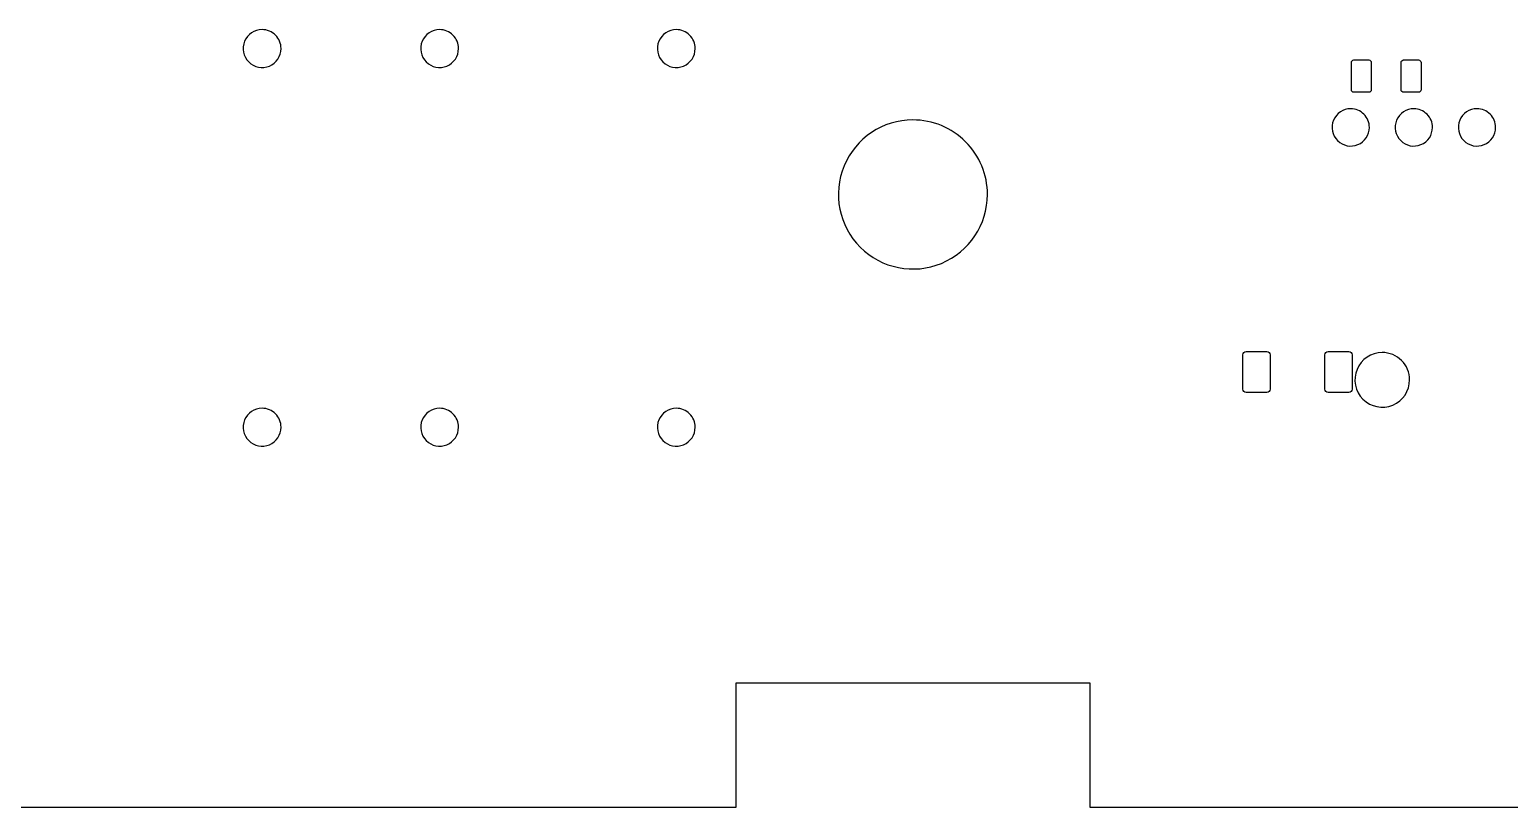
# Model space of a CAD drawing. Extents: x 0 to 449, y -141 to 0.
# Drawn here: x 189.1 to 248.7, y -141.4 to -110.1 of the extents above; entities that cross this region are included whole.
import ezdxf

# ---------------------------------------------------------------- set-up
doc = ezdxf.new("R2010")
doc.units = 0
doc.layers.get('0').update_dxf_attribs({"linetype": 'CONTINUOUS'})

msp = doc.modelspace()

# ---------------------------------------------------------------- linework, layer by layer
at = {"color": 7}
for p, q in [((198.4625, -110.069966), (198.4625, -110.069966)), ((205.606244, -110.069966), (205.606244, -110.069966)), ((215.131252, -110.069966), (215.131252, -110.069966)), ((242.30625, -111.393216), (242.31386, -111.354956)), ((242.31386, -111.354956), (242.33553, -111.322506)), ((242.33553, -111.322506), (242.36798, -111.300836)), ((242.36798, -111.300836), (242.40625, -111.293216)), ((242.40625, -111.293216), (243.00625, -111.293216)), ((243.00625, -111.293216), (243.04451, -111.300836)), ((243.04451, -111.300836), (243.07696, -111.322506)), ((243.07696, -111.322506), (243.09863, -111.354956)), ((243.09863, -111.354956), (243.10625, -111.393216)), ((244.30625, -111.393216), (244.31386, -111.354956)), ((244.31386, -111.354956), (244.33553, -111.322506)), ((244.33553, -111.322506), (244.36798, -111.300836)), ((244.36798, -111.300836), (244.40625, -111.293216)), ((244.40625, -111.293216), (245.00625, -111.293216)), ((245.00625, -111.293216), (245.04451, -111.300836)), ((245.04451, -111.300836), (245.07696, -111.322506)), ((245.07696, -111.322506), (245.09863, -111.354956)), ((245.09863, -111.354956), (245.10625, -111.393216)), ((242.30625, -112.493216), (242.30625, -111.393216)), ((243.10625, -111.393216), (243.10625, -112.493216)), ((244.30625, -112.493216), (244.30625, -111.393216)), ((245.10625, -111.393216), (245.10625, -112.493216)), ((242.31386, -112.531486), (242.30625, -112.493216)), ((242.33553, -112.563926), (242.31386, -112.531486)), ((242.36798, -112.585606), (242.33553, -112.563926)), ((243.07696, -112.563926), (243.04451, -112.585606)), ((243.09863, -112.531486), (243.07696, -112.563926)), ((243.10625, -112.493216), (243.09863, -112.531486)), ((244.31386, -112.531486), (244.30625, -112.493216)), ((244.33553, -112.563926), (244.31386, -112.531486)), ((244.36798, -112.585606), (244.33553, -112.563926)), ((245.07696, -112.563926), (245.04451, -112.585606)), ((245.09863, -112.531486), (245.07696, -112.563926)), ((245.10625, -112.493216), (245.09863, -112.531486)), ((242.40625, -112.593216), (242.36798, -112.585606)), ((243.00625, -112.593216), (242.40625, -112.593216)), ((243.04451, -112.585606), (243.00625, -112.593216)), ((244.40625, -112.593216), (244.36798, -112.585606)), ((245.00625, -112.593216), (244.40625, -112.593216)), ((245.04451, -112.585606), (245.00625, -112.593216)), ((224.656244, -113.705718), (224.656244, -113.705718)), ((242.277492, -113.256966), (242.277492, -113.256966)), ((244.817492, -113.256966), (244.817492, -113.256966)), ((247.357492, -113.256966), (247.357492, -113.256966)), ((237.93437, -123.161966), (237.94484, -123.109346)), ((237.93437, -124.536966), (237.93437, -123.161966)), ((237.94484, -123.109346), (237.97464, -123.064746)), ((237.97464, -123.064746), (238.01925, -123.034936)), ((238.01925, -123.034936), (238.07187, -123.024466)), ((238.07187, -123.024466), (238.89687, -123.024466)), ((238.89687, -123.024466), (238.94949, -123.034936)), ((238.94949, -123.034936), (238.9941, -123.064746)), ((238.9941, -123.064746), (239.0239, -123.109346)), ((239.0239, -123.109346), (239.03437, -123.161966)), ((239.03437, -123.161966), (239.03437, -124.536966)), ((241.23437, -123.161966), (241.24484, -123.109346)), ((241.23437, -124.536966), (241.23437, -123.161966)), ((241.24484, -123.109346), (241.27464, -123.064746)), ((241.27464, -123.064746), (241.31925, -123.034936)), ((241.31925, -123.034936), (241.37187, -123.024466)), ((241.37187, -123.024466), (242.19687, -123.024466)), ((242.19687, -123.024466), (242.24949, -123.034936)), ((242.24949, -123.034936), (242.2941, -123.064746)), ((242.2941, -123.064746), (242.3239, -123.109346)), ((242.3239, -123.109346), (242.33437, -123.161966)), ((242.33437, -123.161966), (242.33437, -124.536966)), ((243.547492, -123.066966), (243.547492, -123.066966)), ((237.94484, -124.589586), (237.93437, -124.536966)), ((237.97464, -124.634196), (237.94484, -124.589586)), ((238.01925, -124.664006), (237.97464, -124.634196)), ((238.07187, -124.674466), (238.01925, -124.664006)), ((238.89687, -124.674466), (238.07187, -124.674466)), ((238.94949, -124.664006), (238.89687, -124.674466)), ((238.9941, -124.634196), (238.94949, -124.664006)), ((239.0239, -124.589586), (238.9941, -124.634196)), ((239.03437, -124.536966), (239.0239, -124.589586)), ((241.24484, -124.589586), (241.23437, -124.536966)), ((241.27464, -124.634196), (241.24484, -124.589586)), ((241.31925, -124.664006), (241.27464, -124.634196)), ((241.37187, -124.674466), (241.31925, -124.664006)), ((242.19687, -124.674466), (241.37187, -124.674466)), ((242.24949, -124.664006), (242.19687, -124.674466)), ((242.2941, -124.634196), (242.24949, -124.664006)), ((242.3239, -124.589586), (242.2941, -124.634196)), ((242.33437, -124.536966), (242.3239, -124.589586)), ((198.4625, -125.309966), (198.4625, -125.309966)), ((205.606244, -125.309966), (205.606244, -125.309966)), ((215.131252, -125.309966), (215.131252, -125.309966)), ((231.78762, -136.374466), (217.52499, -136.374466)), ((217.52499, -136.374466), (217.52499, -141.374466)), ((231.78762, -141.374466), (231.78762, -136.374466)), ((217.52499, -141.374466), (23.524996, -141.374466)), ((425.78762, -141.374466), (231.78762, -141.374466))]:
    msp.add_line(p, q, dxfattribs=at)
for points in [[(198.4625, -110.069966), (198.1543, -110.069966), (197.876447, -110.255621), (197.758504, -110.540361)], [(199.001315, -110.29315), (198.858413, -110.150247), (198.664595, -110.069966), (198.4625, -110.069966)], [(205.606244, -110.069966), (205.298044, -110.069966), (205.020191, -110.255621), (204.902248, -110.540361)], [(206.145059, -110.29315), (206.002157, -110.150247), (205.808339, -110.069966), (205.606244, -110.069966)], [(215.131252, -110.069966), (214.823052, -110.069966), (214.545199, -110.255621), (214.427256, -110.540361)], [(215.670067, -110.29315), (215.527165, -110.150247), (215.333347, -110.069966), (215.131252, -110.069966)], [(197.758504, -110.540361), (197.640561, -110.825101), (197.705754, -111.15285), (197.923685, -111.370781)], [(199.2245, -110.831966), (199.2245, -110.629871), (199.144218, -110.436053), (199.001315, -110.29315)], [(204.902248, -110.540361), (204.784305, -110.825101), (204.849498, -111.15285), (205.067429, -111.370781)], [(206.368244, -110.831966), (206.368244, -110.629871), (206.287962, -110.436053), (206.145059, -110.29315)], [(214.427256, -110.540361), (214.309313, -110.825101), (214.374506, -111.15285), (214.592437, -111.370781)], [(215.893252, -110.831966), (215.893252, -110.629871), (215.81297, -110.436053), (215.670067, -110.29315)], [(197.923685, -111.370781), (198.141615, -111.588711), (198.469365, -111.653905), (198.754105, -111.535962)], [(198.754105, -111.535962), (199.038845, -111.418019), (199.2245, -111.140166), (199.2245, -110.831966)], [(205.067429, -111.370781), (205.285359, -111.588711), (205.613109, -111.653905), (205.897849, -111.535962)], [(205.897849, -111.535962), (206.182589, -111.418019), (206.368244, -111.140166), (206.368244, -110.831966)], [(214.592437, -111.370781), (214.810367, -111.588711), (215.138117, -111.653905), (215.422857, -111.535962)], [(215.422857, -111.535962), (215.707597, -111.418019), (215.893252, -111.140166), (215.893252, -110.831966)], [(224.656244, -113.705718), (223.442857, -113.705718), (222.348948, -114.436644), (221.884605, -115.557667)], [(226.777564, -114.584397), (226.214955, -114.021788), (225.451893, -113.705718), (224.656244, -113.705718)], [(241.584582, -113.719953), (241.468497, -114.000209), (241.532663, -114.322797), (241.747162, -114.537296)], [(242.277492, -113.256966), (241.974145, -113.256966), (241.700668, -113.439697), (241.584582, -113.719953)], [(242.807822, -113.476635), (242.66717, -113.335983), (242.476404, -113.256966), (242.277492, -113.256966)], [(243.027492, -114.006966), (243.027492, -113.808053), (242.948474, -113.617288), (242.807822, -113.476635)], [(244.124582, -113.719953), (244.008497, -114.000209), (244.072663, -114.322797), (244.287162, -114.537296)], [(244.817492, -113.256966), (244.514145, -113.256966), (244.240668, -113.439697), (244.124582, -113.719953)], [(245.347822, -113.476635), (245.20717, -113.335983), (245.016404, -113.256966), (244.817492, -113.256966)], [(245.567492, -114.006966), (245.567492, -113.808053), (245.488474, -113.617288), (245.347822, -113.476635)], [(246.664582, -113.719953), (246.548497, -114.000209), (246.612663, -114.322797), (246.827162, -114.537296)], [(247.357492, -113.256966), (247.054145, -113.256966), (246.780668, -113.439697), (246.664582, -113.719953)], [(247.887822, -113.476635), (247.74717, -113.335983), (247.556404, -113.256966), (247.357492, -113.256966)], [(248.107492, -114.006966), (248.107492, -113.808053), (248.028474, -113.617288), (247.887822, -113.476635)], [(242.564505, -114.699875), (242.84476, -114.583789), (243.027492, -114.310312), (243.027492, -114.006966)], [(245.104505, -114.699875), (245.38476, -114.583789), (245.567492, -114.310312), (245.567492, -114.006966)], [(247.644505, -114.699875), (247.92476, -114.583789), (248.107492, -114.310312), (248.107492, -114.006966)], [(227.656244, -116.705718), (227.656244, -115.910068), (227.340173, -115.147006), (226.777564, -114.584397)], [(241.747162, -114.537296), (241.96166, -114.751794), (242.284249, -114.815961), (242.564505, -114.699875)], [(244.287162, -114.537296), (244.50166, -114.751794), (244.824249, -114.815961), (245.104505, -114.699875)], [(246.827162, -114.537296), (247.04166, -114.751794), (247.364249, -114.815961), (247.644505, -114.699875)], [(221.884605, -115.557667), (221.420262, -116.67869), (221.67693, -117.969044), (222.534924, -118.827038)], [(225.804294, -119.477356), (226.925317, -119.013013), (227.656244, -117.919104), (227.656244, -116.705718)], [(222.534924, -118.827038), (223.392918, -119.685032), (224.683271, -119.941699), (225.804294, -119.477356)], [(243.547492, -123.066966), (243.102584, -123.066966), (242.701484, -123.334972), (242.531225, -123.746014)], [(244.325309, -123.389148), (244.119019, -123.182858), (243.83923, -123.066966), (243.547492, -123.066966)], [(242.531225, -123.746014), (242.360965, -124.157056), (242.455077, -124.630185), (242.769675, -124.944783)], [(244.647492, -124.166966), (244.647492, -123.875227), (244.531599, -123.595438), (244.325309, -123.389148)], [(243.968444, -125.183233), (244.379486, -125.012974), (244.647492, -124.611874), (244.647492, -124.166966)], [(242.769675, -124.944783), (243.084272, -125.259381), (243.557402, -125.353492), (243.968444, -125.183233)], [(198.4625, -125.309966), (198.1543, -125.309966), (197.876447, -125.495621), (197.758504, -125.780361)], [(199.001315, -125.53315), (198.858413, -125.390247), (198.664595, -125.309966), (198.4625, -125.309966)], [(199.2245, -126.071966), (199.2245, -125.869871), (199.144218, -125.676053), (199.001315, -125.53315)], [(205.606244, -125.309966), (205.298044, -125.309966), (205.020191, -125.495621), (204.902248, -125.780361)], [(206.145059, -125.53315), (206.002157, -125.390247), (205.808339, -125.309966), (205.606244, -125.309966)], [(206.368244, -126.071966), (206.368244, -125.869871), (206.287962, -125.676053), (206.145059, -125.53315)], [(215.131252, -125.309966), (214.823052, -125.309966), (214.545199, -125.495621), (214.427256, -125.780361)], [(215.670067, -125.53315), (215.527165, -125.390247), (215.333347, -125.309966), (215.131252, -125.309966)], [(215.893252, -126.071966), (215.893252, -125.869871), (215.81297, -125.676053), (215.670067, -125.53315)], [(197.758504, -125.780361), (197.640561, -126.065101), (197.705754, -126.39285), (197.923685, -126.610781)], [(198.754105, -126.775962), (199.038845, -126.658019), (199.2245, -126.380166), (199.2245, -126.071966)], [(204.902248, -125.780361), (204.784305, -126.065101), (204.849498, -126.39285), (205.067429, -126.610781)], [(205.897849, -126.775962), (206.182589, -126.658019), (206.368244, -126.380166), (206.368244, -126.071966)], [(214.427256, -125.780361), (214.309313, -126.065101), (214.374506, -126.39285), (214.592437, -126.610781)], [(215.422857, -126.775962), (215.707597, -126.658019), (215.893252, -126.380166), (215.893252, -126.071966)], [(197.923685, -126.610781), (198.141615, -126.828711), (198.469365, -126.893905), (198.754105, -126.775962)], [(205.067429, -126.610781), (205.285359, -126.828711), (205.613109, -126.893905), (205.897849, -126.775962)], [(214.592437, -126.610781), (214.810367, -126.828711), (215.138117, -126.893905), (215.422857, -126.775962)]]:
    msp.add_open_spline(points, degree=3, dxfattribs=at)

doc.saveas('drawing.dxf')
